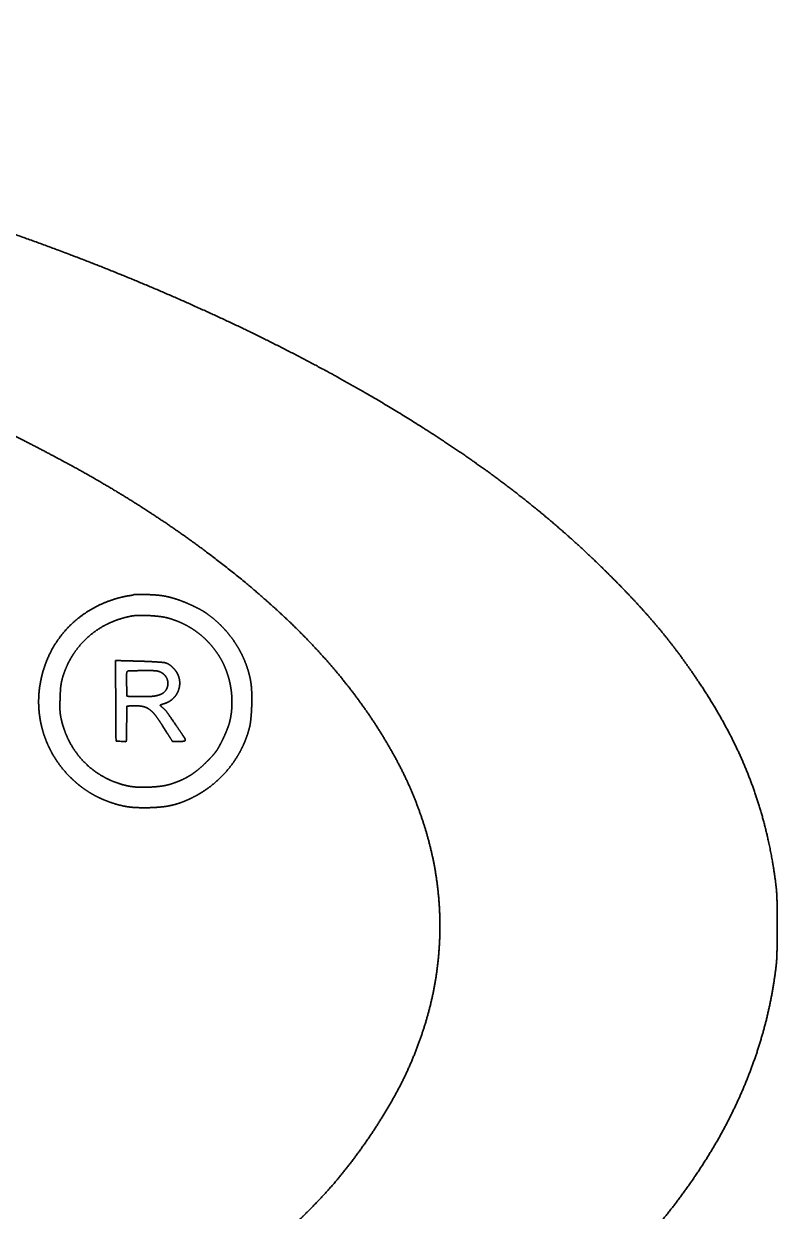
# Model space of a CAD drawing. Extents: x -760 to 4209, y 5795 to 10697.
# Drawn here: x 2323.89 to 2347.74, y 9110.13 to 9147.74 of the extents above; entities that cross this region are included whole.
import ezdxf

# ---------------------------------------------------------------- set-up
doc = ezdxf.new("R2010")
doc.units = 0
doc.header["$LTSCALE"] = 5
doc.layers.add('1', color=7, linetype='CONTINUOUS', true_color=0xffffff)

msp = doc.modelspace()

# ---------------------------------------------------------------- linework, layer by layer
at = {"layer": '1', "color": 7, "linetype": 'Continuous', "lineweight": 35}
for points, weights, knots in [([(2284.891, 9147.737), (2286.016, 9147.698), (2287.141, 9147.651), (2289.307, 9147.542), (2290.349, 9147.479), (2292.396, 9147.335), (2293.402, 9147.254), (2295.427, 9147.069), (2296.446, 9146.966), (2297.659, 9146.831), (2297.853, 9146.809), (2298.284, 9146.758), (2298.521, 9146.73), (2298.98, 9146.674), (2299.203, 9146.646), (2299.527, 9146.606), (2299.627, 9146.592), (2299.743, 9146.575), (2299.759, 9146.572), (2299.795, 9146.567), (2299.815, 9146.564), (2299.856, 9146.559), (2299.877, 9146.556), (2299.915, 9146.551), (2299.933, 9146.548), (2301.64, 9146.331), (2303.324, 9146.081), (2306.717, 9145.503), (2308.425, 9145.177), (2311.784, 9144.468), (2313.434, 9144.084), (2316.596, 9143.281), (2318.106, 9142.857), (2321.249, 9141.886), (2322.881, 9141.336), (2325.988, 9140.201), (2327.458, 9139.609), (2330.263, 9138.373), (2331.596, 9137.73), (2334.148, 9136.386), (2335.363, 9135.682), (2337.092, 9134.583), (2337.626, 9134.226), (2338.653, 9133.505), (2339.145, 9133.14), (2340.093, 9132.396), (2340.549, 9132.017), (2341.434, 9131.24), (2341.862, 9130.842), (2342.594, 9130.12), (2342.904, 9129.802), (2343.474, 9129.195), (2343.732, 9128.904), (2344.22, 9128.319), (2344.45, 9128.025), (2344.906, 9127.406), (2345.132, 9127.081), (2345.67, 9126.264), (2345.965, 9125.761), (2346.234, 9125.244), (2346.49, 9124.75), (2346.716, 9124.242), (2346.911, 9123.721), (2347.104, 9123.206), (2347.265, 9122.68), (2347.393, 9122.146), (2347.525, 9121.597), (2347.626, 9121.042), (2347.715, 9120.324), (2347.727, 9120.166), (2347.736, 9119.726), (2347.739, 9119.444), (2347.739, 9118.881), (2347.736, 9118.6), (2347.727, 9118.158), (2347.715, 9117.998), (2347.696, 9117.839), (2347.572, 9116.828), (2347.338, 9115.837), (2346.996, 9114.877), (2346.645, 9113.89), (2346.195, 9112.943), (2345.652, 9112.046), (2345.063, 9111.072), (2344.387, 9110.156), (2343.629, 9109.306), (2342.779, 9108.35), (2341.868, 9107.451), (2340.901, 9106.613), (2339.812, 9105.669), (2338.666, 9104.797), (2337.466, 9103.999), (2336.128, 9103.109), (2334.75, 9102.282), (2331.801, 9100.69), (2330.232, 9099.928), (2326.938, 9098.496), (2325.218, 9097.821), (2321.677, 9096.574), (2319.862, 9095.994), (2316.148, 9094.924), (2314.251, 9094.432), (2310.359, 9093.532), (2308.365, 9093.125), (2304.264, 9092.397), (2302.158, 9092.071), (2300.015, 9091.789), (2299.984, 9091.785), (2299.915, 9091.776), (2299.877, 9091.77), (2299.793, 9091.759), (2299.747, 9091.753), (2299.65, 9091.739), (2299.598, 9091.732), (2298.969, 9091.646), (2298.391, 9091.574), (2297.087, 9091.428), (2296.363, 9091.352), (2294.865, 9091.206), (2294.091, 9091.135), (2292.581, 9091.007), (2291.845, 9090.95), (2290.668, 9090.867), (2290.228, 9090.839), (2289.318, 9090.785), (2288.849, 9090.759), (2287.874, 9090.708), (2287.369, 9090.684), (2286.315, 9090.638), (2285.767, 9090.616), (2284.645, 9090.574), (2284.072, 9090.561), (2282.34, 9090.553), (2281.182, 9090.55), (2278.867, 9090.55), (2277.709, 9090.553), (2276.551, 9090.559)], [1, 0.999978985798, 0.999978985798, 0.999966760763, 0.999966760763, 0.999964210613, 0.999964210613, 0.99996723834, 0.99996723834, 0.999996196383, 0.999996196383, 0.999998809301, 0.999998809301, 0.999999306879, 0.999999306879, 0.999950193135, 0.999950193135, 0.999994919614, 0.999994919614, 0.99999862366, 0.99999862366, 0.999998639868, 0.999998639868, 0.999996833766, 0.999996833766, 0.999852062875, 0.999852062875, 0.999869728429, 0.999869728429, 0.999863892807, 0.999863892807, 0.999783421164, 0.999783421164, 0.999786738244, 0.999786738244, 0.999650214985, 0.999650214985, 0.999595328489, 0.999595328489, 0.999447631376, 0.999447631376, 0.999823321889, 0.999823321889, 0.999763478764, 0.999763478764, 0.999746753324, 0.999746753324, 0.999724152781, 0.999724152781, 0.99987255921, 0.99987255921, 0.999718293706, 0.999718293706, 0.999687218559, 0.999687218559, 0.999779701705, 0.999779701705, 0.999093241652, 0.999093241652, 1, 0.998793721035, 0.998793721035, 1, 0.998761631104, 0.998761631104, 1, 0.998940897908, 0.998940897908, 0.999124029738, 0.999124029738, 0.999963864398, 0.999963864398, 0.999963488615, 0.999963488615, 0.999153481753, 0.999153481753, 1, 0.995953863468, 0.995953863468, 1, 0.996596515687, 0.996596515687, 1, 0.997203525496, 0.997203525496, 1, 0.99861297385, 0.99861297385, 1, 0.998646687487, 0.998646687487, 1, 0.999297855129, 0.999297855129, 0.999397735413, 0.999397735413, 0.999574829487, 0.999574829487, 0.999719222914, 0.999719222914, 0.999762625819, 0.999762625819, 0.999780420759, 0.999780420759, 0.999833483497, 0.999833483497, 0.999999441855, 0.999999441855, 0.999999860032, 0.999999860032, 0.999999893215, 0.999999893215, 0.999999951359, 0.999999951359, 0.999944635451, 0.999944635451, 0.999985134938, 0.999985134938, 0.999986020621, 0.999986020621, 0.999981029625, 0.999981029625, 0.999991660051, 0.999991660051, 0.999994308883, 0.999994308883, 0.999995100166, 0.999995100166, 0.999996983985, 0.999996983985, 0.999910177699, 0.999910177699, 0.999998021971, 0.999998021971, 0.999998067181, 0.999998067181, 1], [0, 0, 0, 0, 0.021904, 0.021904, 0.042193, 0.042193, 0.061826, 0.061826, 0.081749, 0.081749, 0.085557, 0.085557, 0.090189, 0.090189, 0.094562, 0.094562, 0.096528, 0.096528, 0.096844, 0.096844, 0.097239, 0.097239, 0.097645, 0.097645, 0.097997, 0.097997, 0.131104, 0.131104, 0.164917, 0.164917, 0.197858, 0.197858, 0.228335, 0.228335, 0.261798, 0.261798, 0.292597, 0.292597, 0.321328, 0.321328, 0.348593, 0.348593, 0.361068, 0.361068, 0.372947, 0.372947, 0.384445, 0.384445, 0.395777, 0.395777, 0.404387, 0.404387, 0.411924, 0.411924, 0.419151, 0.419151, 0.426812, 0.426812, 0.4381, 0.4381, 0.4381, 0.448851, 0.448851, 0.448851, 0.459465, 0.459465, 0.459465, 0.470347, 0.470347, 0.473407, 0.473407, 0.478829, 0.478829, 0.484253, 0.484253, 0.487339, 0.487339, 0.487339, 0.506871, 0.506871, 0.506871, 0.5269, 0.5269, 0.5269, 0.548595, 0.548595, 0.548595, 0.572944, 0.572944, 0.572944, 0.600319, 0.600319, 0.600319, 0.630842, 0.630842, 0.663936, 0.663936, 0.698994, 0.698994, 0.735132, 0.735132, 0.772286, 0.772286, 0.810859, 0.810859, 0.851246, 0.851246, 0.851829, 0.851829, 0.852566, 0.852566, 0.853434, 0.853434, 0.854424, 0.854424, 0.865474, 0.865474, 0.879277, 0.879277, 0.894, 0.894, 0.907992, 0.907992, 0.916353, 0.916353, 0.925265, 0.925265, 0.934851, 0.934851, 0.945246, 0.945246, 0.956122, 0.956122, 0.978058, 0.978058, 1, 1, 1, 1]), ([(2277.464, 9143.259), (2277.818, 9143.267), (2278.172, 9143.271), (2279.332, 9143.266), (2280.138, 9143.262), (2281.749, 9143.251), (2282.556, 9143.245), (2283.71, 9143.234), (2284.059, 9143.226), (2285.213, 9143.183), (2286.019, 9143.147), (2287.627, 9143.064), (2288.43, 9143.017), (2289.957, 9142.917), (2290.681, 9142.864), (2291.964, 9142.76), (2292.521, 9142.706), (2293.097, 9142.641), (2293.117, 9142.638), (2293.164, 9142.633), (2293.191, 9142.63), (2293.248, 9142.624), (2293.277, 9142.621), (2293.334, 9142.615), (2293.361, 9142.612), (2294.093, 9142.534), (2294.796, 9142.454), (2296.203, 9142.284), (2296.905, 9142.194), (2298.26, 9142.011), (2298.913, 9141.918), (2300.115, 9141.737), (2300.664, 9141.648), (2301.29, 9141.538), (2301.367, 9141.524), (2301.516, 9141.498), (2301.586, 9141.486), (2301.717, 9141.463), (2301.776, 9141.453), (2301.858, 9141.439), (2301.881, 9141.435), (2301.922, 9141.428), (2301.941, 9141.425), (2301.99, 9141.416), (2302.021, 9141.41), (2302.088, 9141.398), (2302.123, 9141.391), (2302.195, 9141.378), (2302.23, 9141.372), (2302.31, 9141.357), (2302.354, 9141.348), (2302.462, 9141.328), (2302.526, 9141.316), (2302.662, 9141.291), (2302.733, 9141.277), (2302.872, 9141.251), (2302.94, 9141.238), (2304.668, 9140.914), (2306.32, 9140.563), (2309.516, 9139.808), (2311.057, 9139.398), (2314.045, 9138.515), (2315.49, 9138.042), (2318.3, 9137.03), (2319.663, 9136.489), (2321.253, 9135.798), (2321.497, 9135.691), (2321.903, 9135.511), (2322.065, 9135.437), (2322.39, 9135.285), (2322.553, 9135.207), (2322.962, 9135.005), (2323.21, 9134.882), (2324.034, 9134.469), (2324.606, 9134.171), (2325.678, 9133.594), (2326.175, 9133.312), (2327.128, 9132.744), (2327.584, 9132.458), (2328.485, 9131.862), (2328.931, 9131.554), (2330.291, 9130.564), (2331.173, 9129.842), (2332.011, 9129.07), (2332.77, 9128.372), (2333.472, 9127.618), (2334.113, 9126.81), (2334.696, 9126.077), (2335.213, 9125.295), (2335.661, 9124.472), (2336.077, 9123.709), (2336.407, 9122.905), (2336.648, 9122.071), (2336.912, 9121.157), (2337.051, 9120.217), (2337.06, 9119.266), (2337.07, 9118.316), (2336.951, 9117.374), (2336.706, 9116.457), (2336.446, 9115.487), (2336.066, 9114.557), (2335.571, 9113.683), (2335.028, 9112.724), (2334.396, 9111.821), (2333.533, 9110.811), (2333.381, 9110.644), (2332.994, 9110.243), (2332.761, 9110.007), (2332.289, 9109.538), (2332.048, 9109.304), (2331.63, 9108.906), (2331.449, 9108.743), (2330.837, 9108.22), (2330.401, 9107.867), (2329.499, 9107.179), (2329.036, 9106.843), (2328.07, 9106.184), (2327.569, 9105.859), (2326.518, 9105.216), (2325.97, 9104.896), (2325.173, 9104.453), (2324.928, 9104.322), (2324.287, 9103.991), (2323.89, 9103.789), (2323.097, 9103.389), (2322.701, 9103.19), (2322.132, 9102.908), (2321.958, 9102.828), (2321.728, 9102.731), (2321.674, 9102.708), (2321.527, 9102.645), (2321.434, 9102.605), (2321.234, 9102.519), (2321.127, 9102.473), (2320.911, 9102.38), (2320.803, 9102.333), (2319.919, 9101.95), (2319.137, 9101.63), (2317.528, 9101.011), (2316.702, 9100.711), (2315.01, 9100.131), (2314.143, 9099.851), (2312.371, 9099.314), (2311.465, 9099.055), (2309.912, 9098.638), (2309.267, 9098.471), (2308.007, 9098.157), (2307.392, 9098.011), (2306.163, 9097.732), (2305.549, 9097.6), (2304.293, 9097.342), (2303.651, 9097.217), (2302.958, 9097.089), (2302.907, 9097.079), (2302.809, 9097.061), (2302.762, 9097.052), (2302.675, 9097.036), (2302.635, 9097.028), (2302.578, 9097.017), (2302.56, 9097.014), (2302.528, 9097.008), (2302.514, 9097.005), (2302.482, 9096.999), (2302.464, 9096.995), (2302.426, 9096.988), (2302.407, 9096.985), (2302.37, 9096.978), (2302.352, 9096.975), (2302.318, 9096.968), (2302.301, 9096.965), (2302.265, 9096.959), (2302.247, 9096.955), (2302.213, 9096.949), (2302.196, 9096.946), (2302.168, 9096.941), (2302.156, 9096.939), (2302.132, 9096.935), (2302.119, 9096.932), (2302.083, 9096.926), (2302.06, 9096.922), (2302.011, 9096.913), (2301.985, 9096.908), (2301.931, 9096.899), (2301.904, 9096.894), (2301.85, 9096.884), (2301.822, 9096.879), (2301.766, 9096.869), (2301.737, 9096.864), (2301.684, 9096.855), (2301.658, 9096.85), (2301.617, 9096.843), (2301.6, 9096.84), (2300.956, 9096.725), (2300.326, 9096.621), (2298.985, 9096.417), (2298.273, 9096.314), (2296.782, 9096.114), (2296.003, 9096.015), (2294.394, 9095.825), (2293.563, 9095.733), (2292.076, 9095.577), (2291.418, 9095.518), (2289.991, 9095.407), (2289.221, 9095.354), (2287.628, 9095.258), (2286.806, 9095.215), (2285.164, 9095.143), (2284.346, 9095.113), (2282.986, 9095.075), (2282.445, 9095.067), (2281.903, 9095.066)], [1, 0.999939504484, 0.999939504484, 0.999999241979, 0.999999241979, 0.999999259967, 0.999999259967, 0.999936449408, 0.999936449408, 0.999983432706, 0.999983432706, 0.99998307359, 0.99998307359, 0.999981190217, 0.999981190217, 0.999913172455, 0.999913172455, 0.999999277739, 0.999999277739, 0.999999885535, 0.999999885535, 0.999999887867, 0.999999887867, 0.999999822367, 0.999999822367, 0.999983517196, 0.999983517196, 0.999983507819, 0.999983507819, 0.999981737049, 0.999981737049, 0.99995004635, 0.99995004635, 0.999999984735, 0.999999984735, 0.999999974239, 0.999999974239, 0.999999985855, 0.999999985855, 0.99999776397, 0.99999776397, 0.999990294465, 0.999990294465, 0.999999431455, 0.999999431455, 0.999999401467, 0.999999401467, 0.999999408592, 0.999999408592, 0.9999999997, 0.9999999997, 0.999999999967, 0.999999999967, 0.999999999967, 0.999999999967, 0.999999999952, 0.999999999952, 0.999819526798, 0.999819526798, 0.999745760354, 0.999745760354, 0.999719300279, 0.999719300279, 0.999650862305, 0.999650862305, 0.999996361205, 0.999996361205, 0.999963068798, 0.999963068798, 0.99996488436, 0.99996488436, 0.999996955846, 0.999996955846, 0.999924964218, 0.999924964218, 0.99984596313, 0.99984596313, 0.999822061338, 0.999822061338, 0.999829828649, 0.999829828649, 0.99889752529, 0.99889752529, 1, 0.99798212433, 0.99798212433, 1, 0.997516659454, 0.997516659454, 1, 0.996070875104, 0.996070875104, 1, 0.993891578366, 0.993891578366, 1, 0.993845424041, 0.993845424041, 1, 0.994647945606, 0.994647945606, 1, 0.996948933925, 0.996948933925, 0.99967982623, 0.99967982623, 0.99996474738, 0.99996474738, 0.999963516517, 0.999963516517, 0.999765215429, 0.999765215429, 0.999742102852, 0.999742102852, 0.999770177087, 0.999770177087, 0.999789862424, 0.999789862424, 0.99985499705, 0.99985499705, 0.999915162026, 0.999915162026, 0.999994187033, 0.999994187033, 0.999996387588, 0.999996387588, 0.999685378566, 0.999685378566, 0.999997223674, 0.999997223674, 0.999999865168, 0.999999865168, 0.9999998548, 0.9999998548, 0.999999865168, 0.999999865168, 0.999855469343, 0.999855469343, 0.999885556191, 0.999885556191, 0.999893467551, 0.999893467551, 0.999912763147, 0.999912763147, 0.999973180239, 0.999973180239, 0.999963251013, 0.999963251013, 0.999962688911, 0.999962688911, 0.999970660004, 0.999970660004, 0.999999907072, 0.999999907072, 0.999999860895, 0.999999860895, 0.999999903519, 0.999999903519, 0.999992885238, 0.999992885238, 0.999996431348, 0.999996431348, 0.999999293355, 0.999999293355, 0.9999993088, 0.9999993088, 0.9999987351, 0.9999987351, 0.999999999467, 0.999999999467, 0.999999999615, 0.999999999615, 0.999999999615, 0.999999999615, 0.999999996799, 0.999999996799, 0.999999155179, 0.999999155179, 0.999999964139, 0.999999964139, 0.999999960555, 0.999999960555, 0.999999965008, 0.999999965008, 0.999999994539, 0.999999994539, 0.999999995359, 0.999999995359, 0.999999995359, 0.999999995359, 0.999999947728, 0.999999947728, 0.999947367292, 0.999947367292, 0.999974374551, 0.999974374551, 0.999978119558, 0.999978119558, 0.999984992136, 0.999984992136, 0.999939414645, 0.999939414645, 0.999976154505, 0.999976154505, 0.999978302812, 0.999978302812, 0.999977597975, 0.999977597975, 0.999946120245, 0.999946120245, 1], [0, 0, 0, 0, 0.007824, 0.007824, 0.025627, 0.025627, 0.043442, 0.043442, 0.051146, 0.051146, 0.068972, 0.068972, 0.086734, 0.086734, 0.102789, 0.102789, 0.115167, 0.115167, 0.115608, 0.115608, 0.116213, 0.116213, 0.116866, 0.116866, 0.117471, 0.117471, 0.133127, 0.133127, 0.148782, 0.148782, 0.163349, 0.163349, 0.175649, 0.175649, 0.177388, 0.177388, 0.178979, 0.178979, 0.180312, 0.180312, 0.180816, 0.180816, 0.181237, 0.181237, 0.181933, 0.181933, 0.182732, 0.182732, 0.183532, 0.183532, 0.184523, 0.184523, 0.185969, 0.185969, 0.18757, 0.18757, 0.1891, 0.1891, 0.22643, 0.22643, 0.261693, 0.261693, 0.295321, 0.295321, 0.327758, 0.327758, 0.333657, 0.333657, 0.337598, 0.337598, 0.34159, 0.34159, 0.347712, 0.347712, 0.361988, 0.361988, 0.374645, 0.374645, 0.386552, 0.386552, 0.398551, 0.398551, 0.423791, 0.423791, 0.423791, 0.446639, 0.446639, 0.446639, 0.467459, 0.467459, 0.467459, 0.486804, 0.486804, 0.486804, 0.508059, 0.508059, 0.508059, 0.529419, 0.529419, 0.529419, 0.552151, 0.552151, 0.552151, 0.577231, 0.577231, 0.582388, 0.582388, 0.589951, 0.589951, 0.597599, 0.597599, 0.603155, 0.603155, 0.615978, 0.615978, 0.629053, 0.629053, 0.642692, 0.642692, 0.657204, 0.657204, 0.66354, 0.66354, 0.673706, 0.673706, 0.683844, 0.683844, 0.688217, 0.688217, 0.689562, 0.689562, 0.691871, 0.691871, 0.694541, 0.694541, 0.697246, 0.697246, 0.716568, 0.716568, 0.736659, 0.736659, 0.75749, 0.75749, 0.779029, 0.779029, 0.794273, 0.794273, 0.808738, 0.808738, 0.823109, 0.823109, 0.838067, 0.838067, 0.839245, 0.839245, 0.840346, 0.840346, 0.841272, 0.841272, 0.841686, 0.841686, 0.842009, 0.842009, 0.842435, 0.842435, 0.842887, 0.842887, 0.843294, 0.843294, 0.843692, 0.843692, 0.844114, 0.844114, 0.844498, 0.844498, 0.844767, 0.844767, 0.845067, 0.845067, 0.845597, 0.845597, 0.846212, 0.846212, 0.84684, 0.84684, 0.847483, 0.847483, 0.848143, 0.848143, 0.84873, 0.84873, 0.849115, 0.849115, 0.863707, 0.863707, 0.880169, 0.880169, 0.898127, 0.898127, 0.917251, 0.917251, 0.932352, 0.932352, 0.950015, 0.950015, 0.968865, 0.968865, 0.987616, 0.987616, 1, 1, 1, 1]), ([(2328.604, 9129.551), (2328.547, 9129.568), (2328.489, 9129.583), (2328.375, 9129.608), (2328.32, 9129.618), (2328.202, 9129.635), (2328.141, 9129.642), (2328.001, 9129.652), (2327.922, 9129.657), (2327.787, 9129.662), (2327.729, 9129.664), (2327.621, 9129.667), (2327.572, 9129.668), (2327.479, 9129.668), (2327.437, 9129.668), (2327.394, 9129.667), (2327.388, 9129.667), (2327.382, 9129.665), (2327.378, 9129.66), (2327.374, 9129.657), (2327.37, 9129.654), (2327.364, 9129.653), (2327.35, 9129.649), (2327.335, 9129.645), (2327.302, 9129.638), (2327.284, 9129.634), (2327.246, 9129.628), (2327.226, 9129.625), (2327.18, 9129.619), (2327.155, 9129.615), (2327.096, 9129.603), (2327.063, 9129.596), (2326.994, 9129.58), (2326.958, 9129.572), (2326.89, 9129.555), (2326.858, 9129.546), (2326.496, 9129.441), (2326.184, 9129.3), (2325.895, 9129.115), (2325.612, 9128.933), (2325.359, 9128.711), (2325.143, 9128.453), (2324.927, 9128.194), (2324.753, 9127.906), (2324.625, 9127.595), (2324.494, 9127.278), (2324.41, 9126.946), (2324.375, 9126.605), (2324.35, 9126.358), (2324.352, 9126.109), (2324.383, 9125.863), (2324.413, 9125.615), (2324.471, 9125.373), (2324.555, 9125.139), (2324.64, 9124.903), (2324.75, 9124.679), (2324.884, 9124.468), (2325.019, 9124.256), (2325.177, 9124.06), (2325.355, 9123.882), (2325.446, 9123.79), (2325.543, 9123.704), (2325.644, 9123.623), (2325.743, 9123.544), (2325.847, 9123.471), (2325.954, 9123.404), (2326.063, 9123.336), (2326.175, 9123.275), (2326.29, 9123.221), (2326.408, 9123.166), (2326.529, 9123.117), (2326.747, 9123.042), (2326.843, 9123.013), (2327.027, 9122.967), (2327.116, 9122.95), (2327.205, 9122.938)], [1, 0.99965529106, 0.99965529106, 0.999499615358, 0.999499615358, 0.999616904491, 0.999616904491, 0.999902354666, 0.999902354666, 0.999980604821, 0.999980604821, 0.999951745405, 0.999951745405, 0.999995007719, 0.999995007719, 1, 0.948721400344, 0.948721400344, 1, 0.975743498636, 0.975743498636, 1, 0.999891504241, 0.999891504241, 0.999791432545, 0.999791432545, 0.99989198475, 0.99989198475, 0.99967480845, 0.99967480845, 0.999942589347, 0.999942589347, 0.999943928725, 0.999943928725, 0.999906172842, 0.999906172842, 0.99307396253, 0.99307396253, 1, 0.99226536886, 0.99226536886, 1, 0.992261542943, 0.992261542943, 1, 0.993056980061, 0.993056980061, 1, 0.995811234066, 0.995811234066, 1, 0.995854857064, 0.995854857064, 1, 0.995894425154, 0.995894425154, 1, 0.996039105274, 0.996039105274, 1, 0.998970342427, 0.998970342427, 1, 0.998847810808, 0.998847810808, 1, 0.998855860453, 0.998855860453, 1, 0.999014275945, 0.999014275945, 0.999411307648, 0.999411307648, 0.998916209023, 0.998916209023, 1], [0, 0, 0, 0, 0.01489, 0.01489, 0.028888, 0.028888, 0.044319, 0.044319, 0.063778, 0.063778, 0.078154, 0.078154, 0.090491, 0.090491, 0.101112, 0.101112, 0.101112, 0.102626, 0.102626, 0.102626, 0.104031, 0.104031, 0.104031, 0.10811, 0.10811, 0.113044, 0.113044, 0.118552, 0.118552, 0.125389, 0.125389, 0.134589, 0.134589, 0.144437, 0.144437, 0.153474, 0.153474, 0.245635, 0.245635, 0.245635, 0.336779, 0.336779, 0.336779, 0.428615, 0.428615, 0.428615, 0.522822, 0.522822, 0.522822, 0.591653, 0.591653, 0.591653, 0.660893, 0.660893, 0.660893, 0.730722, 0.730722, 0.730722, 0.801254, 0.801254, 0.801254, 0.837672, 0.837672, 0.837672, 0.873452, 0.873452, 0.873452, 0.90939, 0.90939, 0.90939, 0.946272, 0.946272, 0.974495, 0.974495, 1, 1, 1, 1]), ([(2327.205, 9122.938), (2327.301, 9122.925), (2327.398, 9122.917), (2327.617, 9122.911), (2327.739, 9122.91), (2327.991, 9122.916), (2328.121, 9122.924), (2328.361, 9122.948), (2328.47, 9122.966), (2328.578, 9122.991), (2328.682, 9123.015), (2328.784, 9123.045), (2328.884, 9123.083), (2328.994, 9123.124), (2329.102, 9123.171), (2329.207, 9123.222), (2329.424, 9123.329), (2329.628, 9123.457), (2329.819, 9123.606), (2330.008, 9123.753), (2330.181, 9123.919), (2330.335, 9124.102), (2330.489, 9124.285), (2330.624, 9124.482), (2330.736, 9124.693), (2330.849, 9124.904), (2330.94, 9125.125), (2331.007, 9125.355), (2331.039, 9125.463), (2331.061, 9125.574), (2331.072, 9125.687), (2331.088, 9125.841), (2331.099, 9125.996), (2331.108, 9126.308), (2331.108, 9126.465), (2331.101, 9126.622), (2331.096, 9126.742), (2331.082, 9126.862), (2331.058, 9126.98), (2331.017, 9127.18), (2330.958, 9127.375), (2330.879, 9127.564), (2330.8, 9127.756), (2330.703, 9127.94), (2330.59, 9128.114), (2330.475, 9128.291), (2330.345, 9128.456), (2330.2, 9128.609), (2330.054, 9128.763), (2329.896, 9128.903), (2329.726, 9129.028), (2329.655, 9129.08), (2329.582, 9129.127), (2329.411, 9129.222), (2329.315, 9129.27), (2329.114, 9129.364), (2329.009, 9129.409), (2328.805, 9129.488), (2328.705, 9129.521), (2328.604, 9129.551)], [1, 0.999123141828, 0.999123141828, 0.99977401111, 0.99977401111, 0.999490018174, 0.999490018174, 0.99868342036, 0.99868342036, 1, 0.998544218251, 0.998544218251, 1, 0.999175489346, 0.999175489346, 1, 0.996542349689, 0.996542349689, 1, 0.996392932819, 0.996392932819, 1, 0.996367055227, 0.996367055227, 1, 0.996392518394, 0.996392518394, 1, 0.997275735603, 0.997275735603, 1, 0.99957005655, 0.99957005655, 0.999564004754, 0.999564004754, 1, 0.997895411061, 0.997895411061, 1, 0.996889921258, 0.996889921258, 1, 0.997196703868, 0.997196703868, 1, 0.997268159744, 0.997268159744, 1, 0.997358379973, 0.997358379973, 1, 0.998594276716, 0.998594276716, 0.999604929554, 0.999604929554, 0.999623159076, 0.999623159076, 0.999403160291, 0.999403160291, 1], [0, 0, 0, 0, 0.027735, 0.027735, 0.062652, 0.062652, 0.099785, 0.099785, 0.131475, 0.131475, 0.131475, 0.162043, 0.162043, 0.162043, 0.195699, 0.195699, 0.195699, 0.264979, 0.264979, 0.264979, 0.334017, 0.334017, 0.334017, 0.40308, 0.40308, 0.40308, 0.472475, 0.472475, 0.472475, 0.505439, 0.505439, 0.505439, 0.550765, 0.550765, 0.596627, 0.596627, 0.596627, 0.631745, 0.631745, 0.631745, 0.691589, 0.691589, 0.691589, 0.752659, 0.752659, 0.752659, 0.814653, 0.814653, 0.814653, 0.877163, 0.877163, 0.877163, 0.902981, 0.902981, 0.93501, 0.93501, 0.968744, 0.968744, 1, 1, 1, 1]), ([(2327.868, 9123.564), (2327.995, 9123.569), (2328.121, 9123.58), (2328.247, 9123.596), (2328.345, 9123.609), (2328.441, 9123.63), (2328.535, 9123.659), (2328.645, 9123.694), (2328.754, 9123.735), (2328.86, 9123.781), (2328.956, 9123.822), (2329.048, 9123.87), (2329.137, 9123.925), (2329.227, 9123.98), (2329.313, 9124.041), (2329.395, 9124.108), (2329.487, 9124.184), (2329.576, 9124.265), (2329.725, 9124.413), (2329.788, 9124.478), (2329.892, 9124.589), (2329.93, 9124.636), (2329.966, 9124.684), (2330.001, 9124.731), (2330.032, 9124.78), (2330.098, 9124.9), (2330.135, 9124.97), (2330.195, 9125.092), (2330.219, 9125.143), (2330.266, 9125.249), (2330.289, 9125.303), (2330.331, 9125.406), (2330.35, 9125.455), (2330.38, 9125.538), (2330.391, 9125.572), (2330.399, 9125.606), (2330.444, 9125.784), (2330.47, 9125.966), (2330.477, 9126.15), (2330.483, 9126.338), (2330.471, 9126.526), (2330.441, 9126.712), (2330.412, 9126.897), (2330.364, 9127.079), (2330.298, 9127.255), (2330.235, 9127.425), (2330.154, 9127.586), (2330.056, 9127.739), (2329.963, 9127.881), (2329.859, 9128.015), (2329.743, 9128.14), (2329.63, 9128.262), (2329.506, 9128.374), (2329.372, 9128.473), (2329.238, 9128.572), (2329.096, 9128.659), (2328.947, 9128.731), (2328.796, 9128.805), (2328.639, 9128.865), (2328.477, 9128.911), (2328.394, 9128.935), (2328.31, 9128.952), (2328.224, 9128.963), (2328.111, 9128.977), (2327.996, 9128.987), (2327.769, 9129.001), (2327.656, 9129.004), (2327.543, 9129.003), (2327.462, 9129.003), (2327.382, 9128.995), (2327.303, 9128.981)], [1, 0.999406988083, 0.999406988083, 1, 0.997318229525, 0.997318229525, 1, 0.999114100705, 0.999114100705, 1, 0.998352705381, 0.998352705381, 1, 0.99840762769, 0.99840762769, 1, 0.999248909899, 0.999248909899, 0.999888574427, 0.999888574427, 0.998860147281, 0.998860147281, 1, 0.998643631978, 0.998643631978, 0.999789895892, 0.999789895892, 0.999882572709, 0.999882572709, 0.999905276009, 0.999905276009, 0.999904081135, 0.999904081135, 0.99908969519, 0.99908969519, 1, 0.99627723481, 0.99627723481, 1, 0.996826329872, 0.996826329872, 1, 0.996796704393, 0.996796704393, 1, 0.996037079267, 0.996037079267, 1, 0.997483844823, 0.997483844823, 1, 0.997186700158, 0.997186700158, 1, 0.997162839737, 0.997162839737, 1, 0.997354117918, 0.997354117918, 1, 0.998095084587, 0.998095084587, 1, 0.999641308233, 0.999641308233, 0.999649134786, 0.999649134786, 1, 0.99742458943, 0.99742458943, 1], [0, 0, 0, 0, 0.043686, 0.043686, 0.043686, 0.077427, 0.077427, 0.077427, 0.117022, 0.117022, 0.117022, 0.152669, 0.152669, 0.152669, 0.188718, 0.188718, 0.188718, 0.229558, 0.229558, 0.26051, 0.26051, 0.281142, 0.281142, 0.281142, 0.300794, 0.300794, 0.327842, 0.327842, 0.347077, 0.347077, 0.36701, 0.36701, 0.384902, 0.384902, 0.396998, 0.396998, 0.396998, 0.459128, 0.459128, 0.459128, 0.522714, 0.522714, 0.522714, 0.585803, 0.585803, 0.585803, 0.646473, 0.646473, 0.646473, 0.703232, 0.703232, 0.703232, 0.758796, 0.758796, 0.758796, 0.813991, 0.813991, 0.813991, 0.869679, 0.869679, 0.869679, 0.898203, 0.898203, 0.898203, 0.936094, 0.936094, 0.973506, 0.973506, 0.973506, 1, 1, 1, 1]), ([(2327.303, 9128.981), (2327.054, 9128.935), (2326.812, 9128.858), (2326.582, 9128.752), (2326.358, 9128.648), (2326.15, 9128.514), (2325.963, 9128.353), (2325.776, 9128.193), (2325.614, 9128.009), (2325.478, 9127.804), (2325.339, 9127.595), (2325.228, 9127.369), (2325.147, 9127.131), (2325.129, 9127.077), (2325.112, 9127.022), (2325.085, 9126.918), (2325.075, 9126.869), (2325.059, 9126.761), (2325.053, 9126.703), (2325.044, 9126.559), (2325.04, 9126.473), (2325.034, 9126.299), (2325.032, 9126.211), (2325.031, 9126.066), (2325.032, 9126.008), (2325.041, 9125.901), (2325.047, 9125.851), (2325.067, 9125.744), (2325.08, 9125.686), (2325.094, 9125.628), (2325.158, 9125.377), (2325.255, 9125.136), (2325.383, 9124.911), (2325.509, 9124.689), (2325.666, 9124.487), (2325.849, 9124.309), (2326.032, 9124.132), (2326.238, 9123.982), (2326.463, 9123.863), (2326.689, 9123.743), (2326.931, 9123.656), (2327.182, 9123.602), (2327.281, 9123.581), (2327.382, 9123.568), (2327.484, 9123.564), (2327.612, 9123.559), (2327.74, 9123.559), (2327.868, 9123.564)], [1, 0.994678299079, 0.994678299079, 1, 0.993719206813, 0.993719206813, 1, 0.993666030671, 0.993666030671, 1, 0.99444437991, 0.99444437991, 1, 0.999558395904, 0.999558395904, 0.99903229951, 0.99903229951, 0.999402934744, 0.999402934744, 0.999936982145, 0.999936982145, 0.999946221901, 0.999946221901, 0.999403329423, 0.999403329423, 0.999035024564, 0.999035024564, 0.999650603449, 0.999650603449, 1, 0.993939704248, 0.993939704248, 1, 0.993344393176, 0.993344393176, 1, 0.993280101223, 0.993280101223, 1, 0.993632043005, 0.993632043005, 1, 0.997670854178, 0.997670854178, 1, 0.999405807283, 0.999405807283, 1], [0, 0, 0, 0, 0.094245, 0.094245, 0.094245, 0.185386, 0.185386, 0.185386, 0.275634, 0.275634, 0.275634, 0.367331, 0.367331, 0.367331, 0.388233, 0.388233, 0.406547, 0.406547, 0.42779, 0.42779, 0.459176, 0.459176, 0.491141, 0.491141, 0.512131, 0.512131, 0.530324, 0.530324, 0.551894, 0.551894, 0.551894, 0.645604, 0.645604, 0.645604, 0.737273, 0.737273, 0.737273, 0.82796, 0.82796, 0.82796, 0.918867, 0.918867, 0.918867, 0.954787, 0.954787, 0.954787, 1, 1, 1, 1]), ([(2328.381, 9127.497), (2328.355, 9127.505), (2328.327, 9127.51), (2328.3, 9127.512), (2328.226, 9127.518), (2328.153, 9127.524), (2327.991, 9127.534), (2327.903, 9127.539), (2327.718, 9127.547), (2327.621, 9127.551), (2327.28, 9127.56), (2327.035, 9127.566), (2326.79, 9127.573)], [1, 0.996355540057, 0.996355540057, 1, 0.999977826923, 0.999977826923, 0.999959226714, 0.999959226714, 0.999976502809, 0.999976502809, 1, 1, 1], [0, 0, 0, 0, 0.051912, 0.051912, 0.051912, 0.190837, 0.190837, 0.35696, 0.35696, 0.539127, 0.539127, 1, 1, 1, 1]), ([(2328.595, 9125.007), (2328.662, 9125.007), (2328.73, 9125.007), (2328.824, 9125.007), (2328.851, 9125.008), (2328.899, 9125.011), (2328.921, 9125.013), (2328.959, 9125.02), (2328.975, 9125.023), (2328.991, 9125.028), (2328.997, 9125.03), (2329.001, 9125.035), (2329.001, 9125.042), (2329.001, 9125.071), (2328.993, 9125.099), (2328.977, 9125.123), (2328.884, 9125.262), (2328.79, 9125.401), (2328.606, 9125.671), (2328.515, 9125.803), (2328.423, 9125.933), (2328.391, 9125.978), (2328.354, 9126.019), (2328.312, 9126.054), (2328.298, 9126.065), (2328.285, 9126.077), (2328.26, 9126.099), (2328.249, 9126.11), (2328.229, 9126.13), (2328.219, 9126.139), (2328.21, 9126.148), (2328.208, 9126.15), (2328.207, 9126.153), (2328.207, 9126.156), (2328.207, 9126.159), (2328.209, 9126.162), (2328.212, 9126.163), (2328.223, 9126.169), (2328.235, 9126.174), (2328.262, 9126.184), (2328.276, 9126.19), (2328.309, 9126.201), (2328.326, 9126.206), (2328.344, 9126.211), (2328.434, 9126.238), (2328.516, 9126.283), (2328.587, 9126.345), (2328.659, 9126.406), (2328.717, 9126.481), (2328.758, 9126.566), (2328.799, 9126.651), (2328.821, 9126.742), (2328.824, 9126.836), (2328.828, 9126.929), (2328.811, 9127.021), (2328.775, 9127.106), (2328.757, 9127.151), (2328.733, 9127.193), (2328.706, 9127.233), (2328.676, 9127.275), (2328.643, 9127.314), (2328.606, 9127.35), (2328.572, 9127.385), (2328.534, 9127.416), (2328.493, 9127.444), (2328.459, 9127.467), (2328.421, 9127.485), (2328.381, 9127.497)], [1, 1, 1, 0.999670715889, 0.999670715889, 0.999058669846, 0.999058669846, 0.99914567703, 0.99914567703, 1, 0.863980319118, 0.863980319118, 1, 0.971301883562, 0.971301883562, 1, 0.999993303926, 0.999993303926, 0.999976904075, 0.999976904075, 1, 0.994515485341, 0.994515485341, 1, 0.999928775164, 0.999928775164, 0.999838010977, 0.999838010977, 0.999951375745, 0.999951375745, 1, 0.950721081502, 0.950721081502, 1, 0.891564806778, 0.891564806778, 1, 0.999917254623, 0.999917254623, 0.999737634516, 0.999737634516, 0.999896120189, 0.999896120189, 1, 0.985455917045, 0.985455917045, 1, 0.985911308532, 0.985911308532, 1, 0.985722934148, 0.985722934148, 1, 0.984667802529, 0.984667802529, 1, 0.996112559786, 0.996112559786, 1, 0.997337748401, 0.997337748401, 1, 0.997148967114, 0.997148967114, 1, 0.992285691026, 0.992285691026, 1], [0, 0, 0, 0, 0.042625, 0.042625, 0.059131, 0.059131, 0.072971, 0.072971, 0.083459, 0.083459, 0.083459, 0.087655, 0.087655, 0.087655, 0.109004, 0.109004, 0.109004, 0.234597, 0.234597, 0.354428, 0.354428, 0.354428, 0.395796, 0.395796, 0.395796, 0.409186, 0.409186, 0.420854, 0.420854, 0.430584, 0.430584, 0.430584, 0.43302, 0.43302, 0.43302, 0.435489, 0.435489, 0.435489, 0.446953, 0.446953, 0.460925, 0.460925, 0.477253, 0.477253, 0.477253, 0.56104, 0.56104, 0.56104, 0.646499, 0.646499, 0.646499, 0.732749, 0.732749, 0.732749, 0.819255, 0.819255, 0.819255, 0.864877, 0.864877, 0.864877, 0.913637, 0.913637, 0.913637, 0.960315, 0.960315, 0.960315, 1, 1, 1, 1]), ([(2327.151, 9127.207), (2327.147, 9127.196), (2327.145, 9127.186), (2327.145, 9127.175), (2327.143, 9127.139), (2327.142, 9127.104), (2327.141, 9127.026), (2327.141, 9126.984), (2327.141, 9126.895), (2327.142, 9126.848), (2327.147, 9126.681), (2327.15, 9126.561), (2327.153, 9126.44)], [1, 0.990910447892, 0.990910447892, 1, 0.999975450211, 0.999975450211, 0.999939952676, 0.999939952676, 0.999969075576, 0.999969075576, 1, 1, 1], [0, 0, 0, 0, 0.043083, 0.043083, 0.043083, 0.181145, 0.181145, 0.346018, 0.346018, 0.530252, 0.530252, 1, 1, 1, 1]), ([(2327.153, 9126.44), (2327.279, 9126.437), (2327.405, 9126.434), (2327.639, 9126.428), (2327.748, 9126.428), (2327.857, 9126.432), (2327.934, 9126.435), (2328.011, 9126.444), (2328.087, 9126.459), (2328.143, 9126.471), (2328.197, 9126.489), (2328.249, 9126.514), (2328.292, 9126.535), (2328.33, 9126.564), (2328.361, 9126.601), (2328.401, 9126.649), (2328.429, 9126.705), (2328.442, 9126.766), (2328.456, 9126.827), (2328.454, 9126.89), (2328.437, 9126.95), (2328.42, 9127.011), (2328.389, 9127.066), (2328.346, 9127.112), (2328.302, 9127.159), (2328.249, 9127.195), (2328.189, 9127.218), (2328.135, 9127.238), (2328.079, 9127.249), (2328.022, 9127.251), (2327.89, 9127.254), (2327.757, 9127.255), (2327.485, 9127.252), (2327.345, 9127.249), (2327.206, 9127.245), (2327.181, 9127.245), (2327.16, 9127.23), (2327.151, 9127.207)], [1, 1, 1, 0.999684641058, 0.999684641058, 1, 0.997685726276, 0.997685726276, 1, 0.99503992964, 0.99503992964, 1, 0.984997419331, 0.984997419331, 1, 0.980446028539, 0.980446028539, 1, 0.980390716007, 0.980390716007, 1, 0.981083127089, 0.981083127089, 1, 0.98263205472, 0.98263205472, 1, 0.990477504352, 0.990477504352, 1, 0.999893276798, 0.999893276798, 0.99997501348, 0.99997501348, 1, 0.888004828109, 0.888004828109, 1], [0, 0, 0, 0, 0.130174, 0.130174, 0.242782, 0.242782, 0.242782, 0.322542, 0.322542, 0.322542, 0.381551, 0.381551, 0.381551, 0.430003, 0.430003, 0.430003, 0.492075, 0.492075, 0.492075, 0.552901, 0.552901, 0.552901, 0.613322, 0.613322, 0.613322, 0.673502, 0.673502, 0.673502, 0.726519, 0.726519, 0.726519, 0.84959, 0.84959, 0.979322, 0.979322, 0.979322, 1, 1, 1, 1]), ([(2327.153, 9126.13), (2327.219, 9126.133), (2327.285, 9126.136), (2327.351, 9126.14), (2327.45, 9126.145), (2327.548, 9126.138), (2327.646, 9126.12), (2327.724, 9126.106), (2327.798, 9126.074), (2327.862, 9126.026), (2327.941, 9125.968), (2328.01, 9125.899), (2328.067, 9125.82), (2328.164, 9125.686), (2328.257, 9125.548), (2328.428, 9125.274), (2328.511, 9125.14), (2328.595, 9125.007)], [1, 1, 1, 1, 0.995332172227, 0.995332172227, 1, 0.98314581532, 0.98314581532, 1, 0.992080676733, 0.992080676733, 1, 0.999603965442, 0.999603965442, 1, 1, 1], [0, 0, 0, 0, 0.097132, 0.097132, 0.097132, 0.243103, 0.243103, 0.243103, 0.361785, 0.361785, 0.361785, 0.508893, 0.508893, 0.508893, 0.761007, 0.761007, 1, 1, 1, 1])]:
    msp.add_rational_spline(points, weights, degree=3, knots=knots, dxfattribs=at)
for points in [[(2326.79, 9127.573), (2326.793, 9127.148), (2326.796, 9126.723), (2326.802, 9125.874), (2326.805, 9125.449), (2326.808, 9125.024)], [(2327.134, 9125.003), (2327.138, 9125.191), (2327.141, 9125.379), (2327.147, 9125.754), (2327.15, 9125.942), (2327.153, 9126.13)], [(2326.808, 9125.024), (2326.862, 9125.021), (2326.917, 9125.017), (2327.026, 9125.01), (2327.08, 9125.007), (2327.134, 9125.003)]]:
    msp.add_open_spline(points, degree=3, knots=[0, 0, 0, 0, 0.5, 0.5, 1, 1, 1, 1], dxfattribs=at)

doc.saveas('drawing.dxf')
